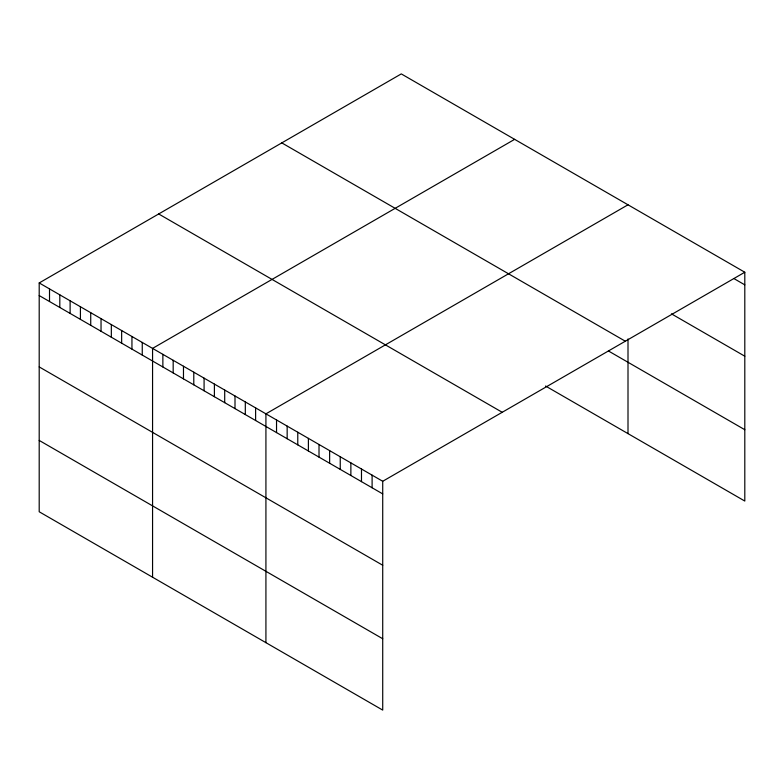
<?xml version="1.0" encoding="UTF-8"?>
<svg xmlns="http://www.w3.org/2000/svg" width="784" height="784" viewBox="0 0 784 784"><rect width="100%" height="100%" fill="white"/><g stroke="black" fill="none" stroke-linecap="round" stroke-linejoin="round"><path stroke-width="1.18" d="M744.8 272.234L382.719 481.278L382.719 710.098L39.2 511.766L39.2 282.946L401.281 73.902L744.8 272.234L744.8 501.054L545.556 386.022M514.637 139.346L152.566 348.39L152.566 577.22M628.004 204.8L265.923 413.844L265.923 642.664M734.187 278.722L744.8 284.857M671.437 313.845L744.8 356.201M281.789 142.884L625.318 341.216M608.423 350.967L744.8 429.71M158.682 213.963L502.211 412.286M39.2 282.946L382.719 481.278M39.2 295.568L382.719 493.9M39.2 366.912L382.719 565.244M39.2 440.422L382.719 638.754M628.004 338.943L628.004 433.621M372.106 475.143L372.106 487.766M361.483 469.018L361.483 481.641M350.869 462.883L350.869 475.506M340.246 456.758L340.246 469.381M329.633 450.624L329.633 463.246M319.01 444.499L319.01 457.121M308.396 438.364L308.396 450.986M297.773 432.229L297.773 444.861M287.16 426.104L287.16 438.726M276.536 419.969L276.536 432.601M255.613 407.896L255.613 420.518M245.314 401.947L245.314 414.569M235.004 395.989L235.004 408.621M224.704 390.04L224.704 402.672M214.395 384.091L214.395 396.714M204.085 378.143L204.085 390.765M193.785 372.194L193.785 384.817M183.476 366.246L183.476 378.868M173.176 360.297L173.176 372.919M162.866 354.348L162.866 366.971M142.257 342.441L142.257 355.064M131.947 336.493L131.947 349.115M121.647 330.544L121.647 343.167M111.338 324.596L111.338 337.218M101.038 318.647L101.038 331.269M90.728 312.698L90.728 325.321M80.419 306.75L80.419 319.372M70.119 300.791L70.119 313.424M59.809 294.843L59.809 307.465M49.51 288.894L49.51 301.517"/></g></svg>
